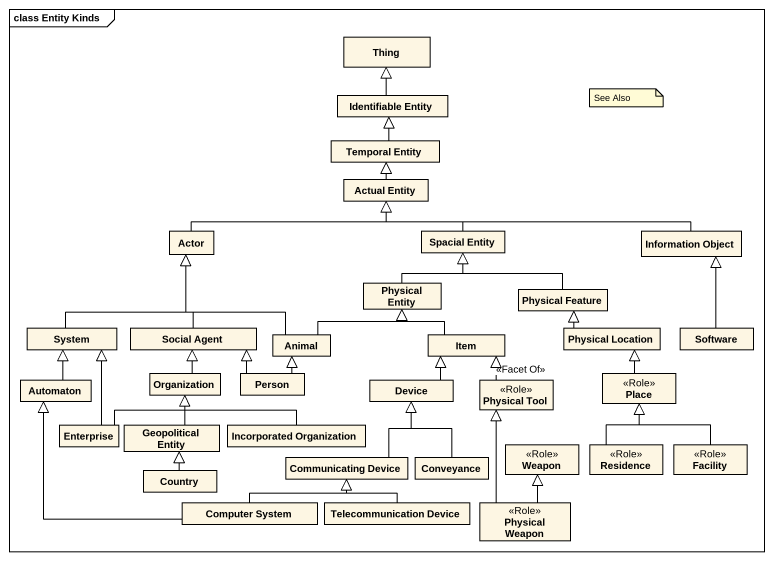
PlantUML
@startuml
mainframe class Entity Kinds
hide circle
hide empty members
class Thing
class "Identifiable Entity" as Identifiable_Entity
class "Temporal Entity" as Temporal_Entity
class "Actual Entity" as Actual_Entity
class "Actor" as Actor_
class "Spacial Entity" as Spacial_Entity
class "Information Object" as Information_Object
class "Physical Entity" as Physical_Entity
class "Physical Feature" as Physical_Feature
class System
class "Social Agent" as Social_Agent
class Animal
class Item
class "Physical Location" as Physical_Location
class Software
class Organization
class "Person" as Person_
class Place <<Role>>
class Automaton
class Device
class "Physical Tool" as Physical_Tool <<Role>>
class Enterprise
class "Geopolitical Entity" as Geopolitical_Entity
class "Incorporated Organization" as Incorporated_Organization
class "Communicating Device" as Communicating_Device
class Conveyance
class Weapon <<Role>>
class Residence <<Role>>
class Facility <<Role>>
class Country
class "Computer System" as Computer_System
class "Telecommunication Device" as Telecommunication_Device
class "Physical Weapon" as Physical_Weapon <<Role>>
Identifiable_Entity -up-|> Thing
Temporal_Entity -up-|> Identifiable_Entity
Actual_Entity -up-|> Temporal_Entity
Actor_ -right-|> Actual_Entity
Spacial_Entity -up-|> Actual_Entity
Information_Object -left-|> Actual_Entity
Physical_Entity -up-|> Spacial_Entity
Physical_Feature -left-|> Spacial_Entity
System -up-|> Actor_
Social_Agent -up-|> Actor_
Animal -up-|> Actor_
Animal -right-|> Physical_Entity
Item -up-|> Physical_Entity
Physical_Location -up-|> Physical_Feature
Software -up-|> Information_Object
Organization -up-|> Social_Agent
Person_ -left-|> Social_Agent
Person_ -up-|> Animal
Place -up-|> Physical_Location
Automaton -up-|> System
Device -up-|> Item
Physical_Tool -up-|> Item : <<Facet Of>>
Enterprise -up-|> System
Enterprise -right-|> Organization
Geopolitical_Entity -up-|> Organization
Incorporated_Organization -left-|> Organization
Communicating_Device -up-|> Device
Conveyance -up-|> Device
Residence -up-|> Place
Facility -up-|> Place
Country -up-|> Geopolitical_Entity
Computer_System -up-|> Automaton
Computer_System -right-|> Communicating_Device
Telecommunication_Device -up-|> Communicating_Device
Physical_Weapon -up-|> Physical_Tool
Physical_Weapon -up-|> Weapon
note as N1
  See Also
end note
@enduml
